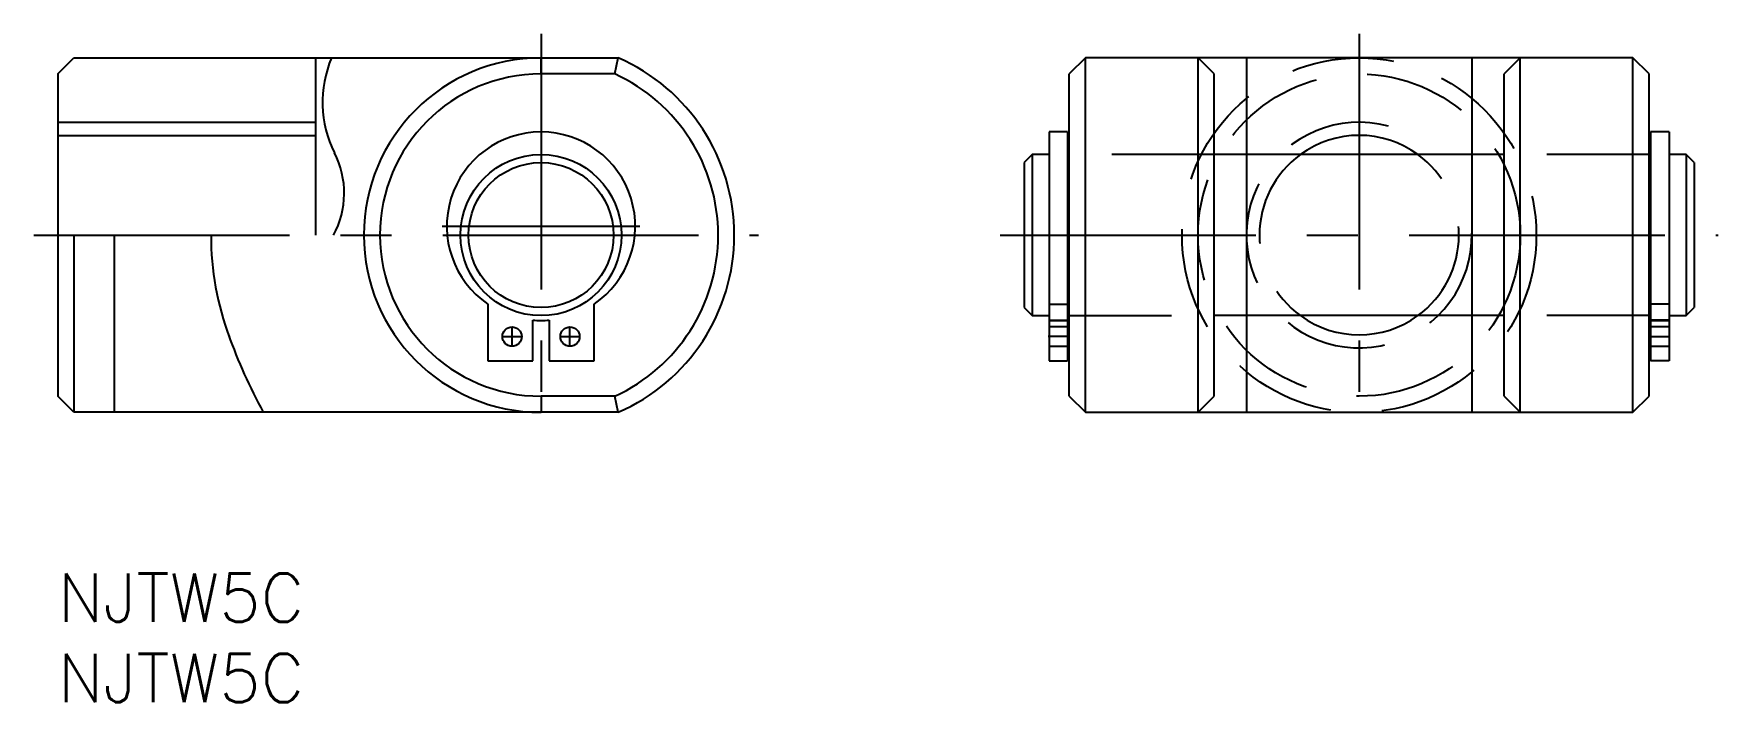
# Model space of a CAD drawing. Extents: x -1 to 103, y -8 to 34.
import ezdxf

# ---------------------------------------------------------------- set-up
doc = ezdxf.new("R2010")
doc.units = 0
doc.header["$LTSCALE"] = 0.5
doc.linetypes.add('CENTER', pattern=[50.8, 31.75, -6.35, 6.35, -6.35])
doc.linetypes.add('DASHED', pattern=[19.05, 12.7, -6.35])
for name, color, linetype in [('MSM_CENTER', 1, 'CENTER'), ('MSM_CONTINUOUS', 7, 'CONTINUOUS'), ('MSM_DASHED', 4, 'DASHED'), ('MSM_NARROW', 5, 'CONTINUOUS'), ('MSM_PART_NUMBER', 7, 'CONTINUOUS')]:
    doc.layers.add(name, color=color, linetype=linetype)
doc.styles.get("Standard").update_dxf_attribs({"font": 'txt.shx', "height": 3, "bigfont": 'bigfont.shx'})

msp = doc.modelspace()

# ---------------------------------------------------------------- linework, layer by layer
at = {"layer": 'MSM_CENTER'}
for p, q in [((30, 33.5), (30, 8.5)), ((80.8, 33.5), (80.8, 8.5)), ((-1.5, 21), (43.5, 21)), ((23.86, 21.55), (36.14, 21.55)), ((58.5, 21), (103.1, 21)), ((27.57, 14.7), (28.83, 14.7)), ((28.2, 14.07), (28.2, 15.33)), ((31.17, 14.7), (32.43, 14.7)), ((31.8, 14.07), (31.8, 15.33)), ((62.76, 14.7), (61.49, 14.7)), ((98.84, 14.7), (100.11, 14.7))]:
    msp.add_line(p, q, dxfattribs=at)
at = {"layer": 'MSM_CONTINUOUS'}
for p, q in [((0, 31), (1, 32)), ((1, 32), (34.8, 32)), ((16, 32), (16, 21)), ((34.58, 31), (34.8, 32)), ((63.8, 32), (62.8, 31)), ((97.8, 32), (63.8, 32)), ((63.8, 10), (63.8, 32)), ((71.8, 31), (70.8, 32)), ((70.8, 10), (70.8, 32)), ((90.8, 32), (89.8, 31)), ((90.8, 10), (90.8, 32)), ((98.8, 31), (97.8, 32)), ((97.8, 10), (97.8, 32)), ((0, 31), (0, 11)), ((34.58, 31), (30, 31)), ((62.8, 11), (62.8, 31)), ((71.8, 11), (71.8, 31)), ((89.8, 11), (89.8, 31)), ((98.8, 11), (98.8, 31)), ((61.55, 27.4), (61.55, 13.2)), ((62.7, 27.4), (61.55, 27.4)), ((62.7, 27.4), (62.7, 13.2)), ((98.9, 27.4), (98.9, 13.2)), ((100.05, 27.4), (98.9, 27.4)), ((100.05, 27.4), (100.05, 13.2)), ((0, 27.19), (16, 27.19)), ((60.5, 26), (60, 25.5)), ((60, 25.5), (60, 16.5)), ((61.55, 26), (60.5, 26)), ((60.5, 26), (60.5, 16)), ((62.8, 26), (62.7, 26)), ((89.8, 26), (71.8, 26)), ((98.8, 26), (98.9, 26)), ((101.1, 26), (100.05, 26)), ((101.6, 25.5), (101.1, 26)), ((101.1, 26), (101.1, 16)), ((101.6, 25.5), (101.6, 16.5)), ((1, 21), (1, 10)), ((3.5, 21), (3.5, 10)), ((26.7, 16.72), (26.7, 13.2)), ((29.5, 13.2), (29.5, 15.72)), ((30.5, 15.72), (30.5, 13.2)), ((33.3, 13.2), (33.3, 16.72)), ((60, 16.5), (60.5, 16)), ((60.5, 16), (61.55, 16)), ((61.55, 16.72), (62.7, 16.72)), ((62.8, 16), (62.7, 16)), ((89.8, 16), (71.8, 16)), ((98.8, 16), (98.9, 16)), ((100.05, 16.72), (98.9, 16.72)), ((100.05, 16), (101.1, 16)), ((101.1, 16), (101.6, 16.5)), ((26.7, 13.2), (29.5, 13.2)), ((30.5, 13.2), (33.3, 13.2)), ((61.55, 13.2), (62.7, 13.2)), ((100.05, 13.2), (98.9, 13.2)), ((1, 10), (0, 11)), ((34.58, 11), (30, 11)), ((34.8, 10), (34.58, 11)), ((62.8, 11), (63.8, 10)), ((70.8, 10), (71.8, 11)), ((89.8, 11), (90.8, 10)), ((97.8, 10), (98.8, 11)), ((34.8, 10), (1, 10)), ((63.8, 10), (97.8, 10))]:
    msp.add_line(p, q, dxfattribs=at)
for centre, radius in [((30, 21), 5), ((30, 21), 4.5), ((28.2, 14.7), 0.6), ((31.8, 14.7), 0.6)]:
    msp.add_circle(centre, radius, dxfattribs=at)
for centre, radius, start, end in [((30, 21), 11, 90, 270), ((30, 21), 12, 293.5565, 66.4435), ((30, 21), 10, 90, 270), ((30, 21), 11, 294.62, 65.38), ((30, 21.55), 5.85, 304.34, 235.66), ((80.8, 21), 6.19, 53.9025, 126.0975), ((27.72, 20.99), 18.21, 179.9658, 200.3826), ((30, 21.55), 5.85, 265.0969, 274.9031), ((80.8, 21), 6.19, 233.9025, 306.0975), ((41.02, 25.6), 32.28, 199.5129, 208.8863)]:
    msp.add_arc(centre, radius, start, end, dxfattribs=at)
at = {"layer": 'MSM_DASHED'}
for p, q in [((71.8, 26), (62.8, 26)), ((98.8, 26), (89.8, 26)), ((61.55, 15.72), (62.7, 15.72)), ((61.55, 15.7), (62.7, 15.7)), ((62.8, 16), (71.8, 16)), ((98.8, 16), (89.8, 16)), ((100.05, 15.72), (98.9, 15.72)), ((98.9, 15.7), (100.05, 15.7)), ((62.7, 15.3), (61.55, 15.3)), ((100.05, 15.3), (98.9, 15.3)), ((61.55, 14.1), (62.7, 14.1)), ((98.9, 14.1), (100.05, 14.1))]:
    msp.add_line(p, q, dxfattribs=at)
for radius in [11, 10]:
    msp.add_circle((80.8, 21), radius, dxfattribs=at)
for radius, start, end in [(7, 75, 15), (6.19, 126.0975, 233.9025), (6.19, 306.0975, 53.9025)]:
    msp.add_arc((80.8, 21), radius, start, end, dxfattribs=at)
at = {"layer": 'MSM_NARROW'}
for p, q in [((30, 31), (30, 32)), ((73.8, 32), (73.8, 10)), ((87.8, 32), (87.8, 10)), ((0, 28), (16, 28)), ((30, 11), (30, 10))]:
    msp.add_line(p, q, dxfattribs=at)
for centre, radius, start, end in [((23.44, 29.24), 7.01, 156.7984, 206.5651), ((12.37, 23.6), 5.41, 331.1961, 27.4855)]:
    msp.add_arc(centre, radius, start, end, dxfattribs=at)

# ---------------------------------------------------------------- texts
at = {"layer": 'MSM_PART_NUMBER'}
for p in [(0, -3), (0, -8)]:
    msp.add_text('NJTW5C', height=3, dxfattribs=at).set_placement(p)

doc.saveas('drawing.dxf')
